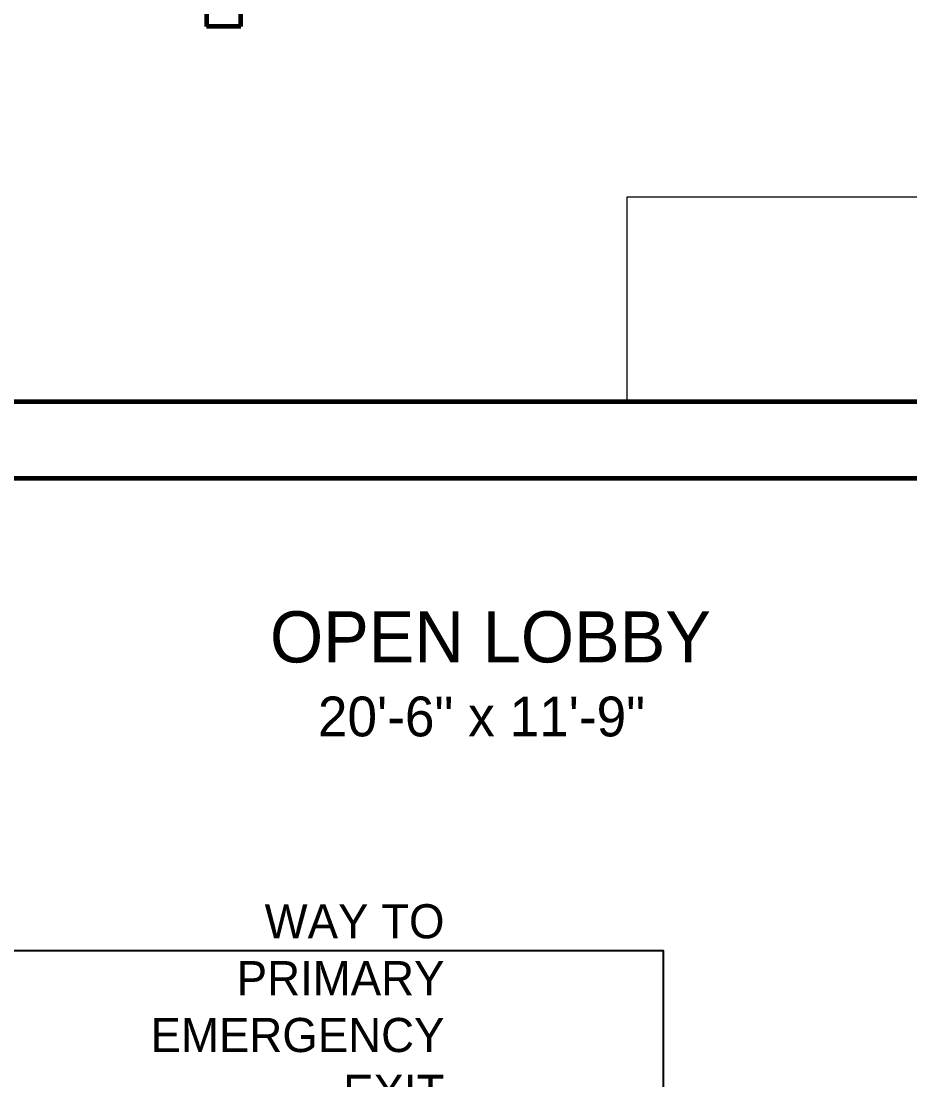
# Model space of a CAD drawing. Header units: feet. Extents: x 109753 to 150441, y 47761 to 75080.
# Drawn here: x 126808.3 to 126912.5, y 51139.5 to 51263.6 of the extents above; entities that cross this region are included whole.
import ezdxf

# ---------------------------------------------------------------- set-up
doc = ezdxf.new("R2010")
doc.units = ezdxf.units.FT
doc.header["$LTSCALE"] = 50
doc.header["$MEASUREMENT"] = 0
for name, color, linetype, lineweight in [('A-Furniture', 175, 'Continuous', 0), ('TEXT', 181, 'Continuous', 13), ('WALL', 1, 'Continuous', 60)]:
    doc.layers.add(name, color=color, linetype=linetype, lineweight=lineweight)
doc.styles.add('GL_Imperial', font='GOTHIC.TTF', dxfattribs={"height": 8})

msp = doc.modelspace()

# ---------------------------------------------------------------- linework, layer by layer
msp.add_lwpolyline([(126883.64, 51092.32), (126888.52, 51107.13), (126878.76, 51107.13), (126883.64, 51092.32), (126883.64, 51154.59), (126801.2, 51154.59)])
at = {"layer": 'A-Furniture'}
for p, q in [((126930.03, 51242.97), (126879.32, 51242.97)), ((126879.32, 51242.97), (126879.32, 51218.97))]:
    msp.add_line(p, q, dxfattribs=at)
at = {"layer": 'WALL'}
for p, q in [((126834.03, 51262.97), (126830.03, 51262.97)), ((126954.03, 51218.97), (126761.03, 51218.97)), ((126958.03, 51209.97), (126770.03, 51209.97))]:
    msp.add_line(p, q, dxfattribs=at)
for points in [[(126770.03, 51393.02), (126830.03, 51393.02), (126830.03, 51262.97)], [(126834.03, 51262.97), (126834.03, 51393.02), (127015.95, 51393.02)]]:
    msp.add_lwpolyline(points, dxfattribs=at)

# ---------------------------------------------------------------- texts
at = {"layer": 'TEXT', "style": 'GL_Imperial'}
for s, insert, char_height, width, attachment_point in [('\\pi0.27249;{\\H0.75x;OPEN LOBBY\\P\\pi5.88925;\\H0.77778x;20\'-6" x 11\'-9"}', (126837.19, 51194.4), 8, 50.6538, 1), ('WAY TO PRIMARY EMERGENCY EXIT', (126857.93, 51160.05), 4, 46.7728, 3)]:
    msp.add_mtext(s, dxfattribs=dict(at, insert=insert, char_height=char_height, width=width, attachment_point=attachment_point))

doc.saveas('drawing.dxf')
